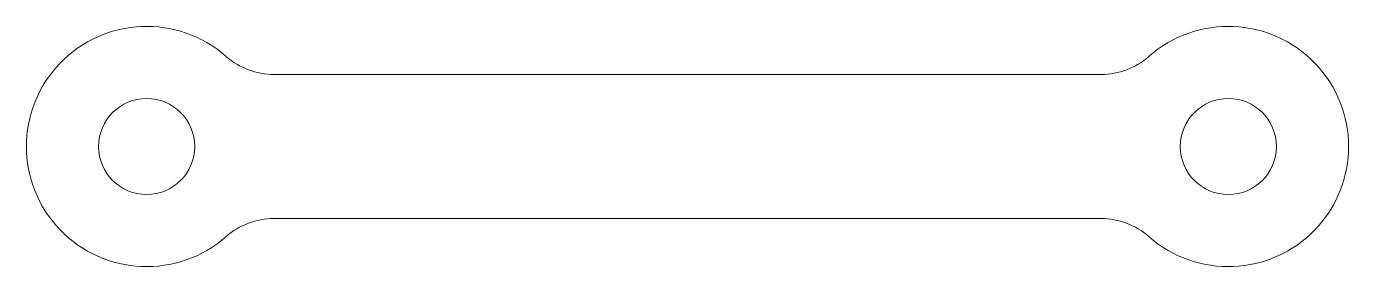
# Model space of a CAD drawing. Header units: millimetres. Extents: x -5 to 50, y -5 to 5.
import ezdxf

# ---------------------------------------------------------------- set-up
doc = ezdxf.new("R2010")
doc.units = ezdxf.units.MM

msp = doc.modelspace()

# ---------------------------------------------------------------- linework, layer by layer
at = {"color": 7, "linetype": 'Continuous', "lineweight": 15}
for p, q in [((5.292, 3), (39.708, 3)), ((5.292, -3), (39.708, -3))]:
    msp.add_line(p, q, dxfattribs=at)
for centre in [(0, 0), (45, 0)]:
    msp.add_circle(centre, 2, dxfattribs=at)
for centre, radius, start, end in [((0, 0), 5, 48.5904, 311.4096), ((45, 0), 5, 228.5904, 131.4096), ((5.292, 6), 3, 228.5904, 270), ((39.708, 6), 3, 270, 311.4096), ((5.292, -6), 3, 90, 131.4096), ((39.708, -6), 3, 48.5904, 90)]:
    msp.add_arc(centre, radius, start, end, dxfattribs=at)

doc.saveas('drawing.dxf')
